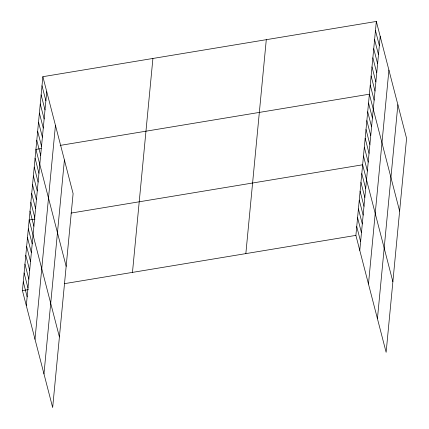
<?xml version="1.0" encoding="UTF-8"?>
<svg xmlns="http://www.w3.org/2000/svg" width="429" height="429" viewBox="0 0 429 429"><rect width="100%" height="100%" fill="white"/><g stroke="black" fill="none" stroke-linecap="round" stroke-linejoin="round"><path stroke-width="0.64" d="M42.868 76.689L73.107 193.618L52.665 407.55L22.426 290.621L42.868 76.689L376.335 21.45L406.574 138.379L386.132 352.311L355.893 235.382L376.335 21.45M26.303 305.625L46.745 91.693M35.001 339.259L55.448 125.327M43.967 373.916L64.409 159.979M132.47 272.394L152.912 58.462M245.849 253.614L266.291 39.677M359.77 250.386L380.217 36.454M368.473 284.019L388.915 70.088M377.434 318.677L397.876 104.74M41.157 148.557L35.918 149.426L66.157 266.355M60.151 145.41L369.385 94.187L399.624 211.116M35.065 219.047L29.172 220.023L59.411 336.953M71.091 213.079L362.639 164.784L392.878 281.714M22.426 290.621L28.319 289.645M64.345 283.676L355.893 235.382M375.466 30.545L379.349 45.544M374.597 39.634L378.48 54.639M373.729 48.729L377.611 63.728M372.86 57.818L376.742 72.823M371.991 66.913L375.874 81.912M371.123 76.003L375.005 91.007M370.254 85.098L374.136 100.096M368.543 103.014L372.42 118.013M367.701 111.835L371.578 126.839M366.854 120.662L370.736 135.661M366.012 129.488L369.895 144.487M365.17 138.31L369.047 153.314M364.328 147.136L368.205 162.135M363.481 155.958L367.363 170.962M361.797 173.611L365.674 188.61M360.95 182.432L364.832 197.437M360.108 191.259L363.99 206.263M359.266 200.086L363.143 215.085M358.424 208.907L362.301 223.911M357.577 217.734L361.459 232.733M356.735 226.56L360.617 241.559M41.999 85.784L45.876 100.783M41.13 94.873L45.007 109.878M40.262 103.968L44.139 118.967M39.393 113.058L43.27 128.062M38.524 122.152L42.401 137.151M37.655 131.242L41.533 146.246M36.787 140.337L40.664 155.336M35.076 158.253L38.953 173.252M34.229 167.074L38.111 182.078M33.387 175.901L37.264 190.905M32.545 184.727L36.422 199.726M31.698 193.549L35.58 208.553M30.856 202.375L34.738 217.374M30.014 211.202L33.891 226.201M28.325 228.85L32.207 243.849M27.483 237.671L31.365 252.676M26.641 246.498L30.518 261.502M25.799 255.325L29.676 270.324M24.952 264.146L28.834 279.15M24.11 272.973L27.992 287.977M23.268 281.799L27.145 296.798"/></g></svg>
